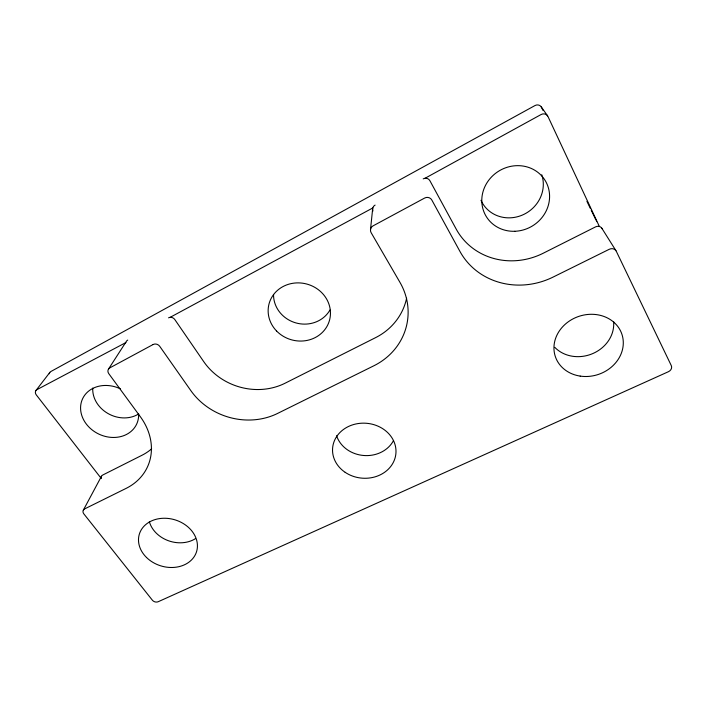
<?xml version="1.0" encoding="UTF-8"?>
<svg xmlns="http://www.w3.org/2000/svg" width="707" height="707" viewBox="0 0 707 707"><rect width="100%" height="100%" fill="white"/><g stroke="black" fill="none" stroke-linecap="round" stroke-linejoin="round"><path stroke-width="1.06" d="M370.512 229.492L372.677 208.556M83.32 510.171L101.481 476.244M108.586 368.939L126.544 341.119A4.551 3.942 28.6 0 1 127.728 340.094M35.907 390.564L49.817 372.456M425.066 178.261L541.085 114.534A5.382 4.967 -45.2 0 1 547.969 116.496L599.359 226.461M170.14 317.337L372.81 207.946M125.934 342.533L37.003 389.601A4.445 3.668 29.3 0 0 36.251 394.842L101.251 478.471A4.215 3.438 22.3 0 1 102.815 474.989L142.001 455.255A58.699 49.278 25.4 0 0 151.634 448.83M541.244 106.898L547.651 115.921M601.807 228.193L615.956 250.693M542.985 110.407L541.553 107.437A5.143 4.755 -46.9 0 0 534.969 105.564L50.877 371.52A4.277 3.562 29.9 0 0 49.304 373.756M586.925 201.345L590.265 208.265M591.229 210.235L596.001 220.124M195.521 538.619A28.775 23.49 17.1 0 1 149.354 521.669M393.445 440.691A30.472 26.707 4.7 0 1 363.478 455.476A30.472 26.707 4.7 0 1 336.585 435.724M613.579 321.473A33.583 29.553 -19.6 0 1 593.04 353.456A33.583 29.553 -19.6 0 1 554.783 347.331M138.21 414.205A28.731 24.383 25.8 0 1 107.924 413.48A28.731 24.383 25.8 0 1 92.767 388.055M138.616 413.675A29.862 25.063 25.3 0 1 106.89 436.785A29.862 25.063 25.3 0 1 81.385 401.991A29.862 25.063 25.3 0 1 120.411 388.841M541.756 174.753A33.07 30.94 -33.4 0 1 522.155 215.158A33.07 30.94 -33.4 0 1 480.981 200.284M372.969 210.978A4.843 4.728 -1.3 0 1 373.022 207.363M373.305 206.815A4.843 4.728 -1.3 0 1 375.108 205.101M168.531 317.823A4.596 4.065 27.9 0 1 174.77 319.493L203.669 361.542A60.846 55.058 19.7 0 0 285.195 383.159L375.647 337.61A62.437 58.672 8.8 0 0 406.613 298.23M423.219 178.853A4.967 4.825 -27.2 0 1 429.9 180.718L456.192 229.077A67.872 63.276 -31.6 0 0 543.347 253.168L595.55 226.885A5.099 4.569 -29.9 0 1 602.108 228.706M596.478 221.114A4.869 4.375 -30.6 0 1 596.69 221.645M329.966 309.993A30.074 27.98 16 0 1 296.065 322.958A30.074 27.98 16 0 1 273.547 294.421M153.057 344.548L109.832 367.861A4.843 4.127 27.5 0 0 108.798 373.685L140.304 416.653A62.393 51.425 24.6 0 1 126.04 488.422L84.725 508.863A4.472 3.57 21.7 0 0 83.833 513.874L152.42 600.252A4.251 3.314 16 0 0 158.235 601.71L668.442 371.696A5.205 4.383 -20.7 0 0 671.288 365.607L616.274 251.241A5.462 4.843 -27.9 0 0 609.257 249.288L553.166 277.047A72.688 67.306 -28.6 0 1 459.921 251.392L431.827 200.028A5.32 5.135 -20.9 0 0 424.66 198.04L373.11 225.842A5.188 5.011 1 0 0 371.122 232.656L399.968 282.385A66.67 61.889 8.8 0 1 373.817 365.802L277.604 413.418A64.85 57.841 19 0 1 190.784 390.547L159.72 346.306A4.896 4.277 26.8 0 0 153.057 344.548M345.157 472.32A31.762 27.529 4.8 0 0 395.761 454.751A31.762 27.529 4.8 0 0 351.874 425.093A31.762 27.529 4.8 0 0 345.157 472.32M580.164 376.097A35.111 30.631 -18.6 0 0 621.974 334.438A35.111 30.631 -18.6 0 0 563.718 325.662A35.111 30.631 -18.6 0 0 580.164 376.097M146.535 557.496A29.924 24.082 16.9 0 0 196.201 552.724A29.924 24.082 16.9 0 0 161.152 518.399A29.924 24.082 16.9 0 0 146.535 557.496M514.864 231.277A34.528 32.177 -31.3 0 0 545.459 180.992A34.528 32.177 -31.3 0 0 486.752 183.148A34.528 32.177 -31.3 0 0 514.864 231.277M276.57 330.982A31.329 28.916 15.5 0 0 329.126 321.544A31.329 28.916 15.5 0 0 292.203 283.392A31.329 28.916 15.5 0 0 276.57 330.982"/></g></svg>
